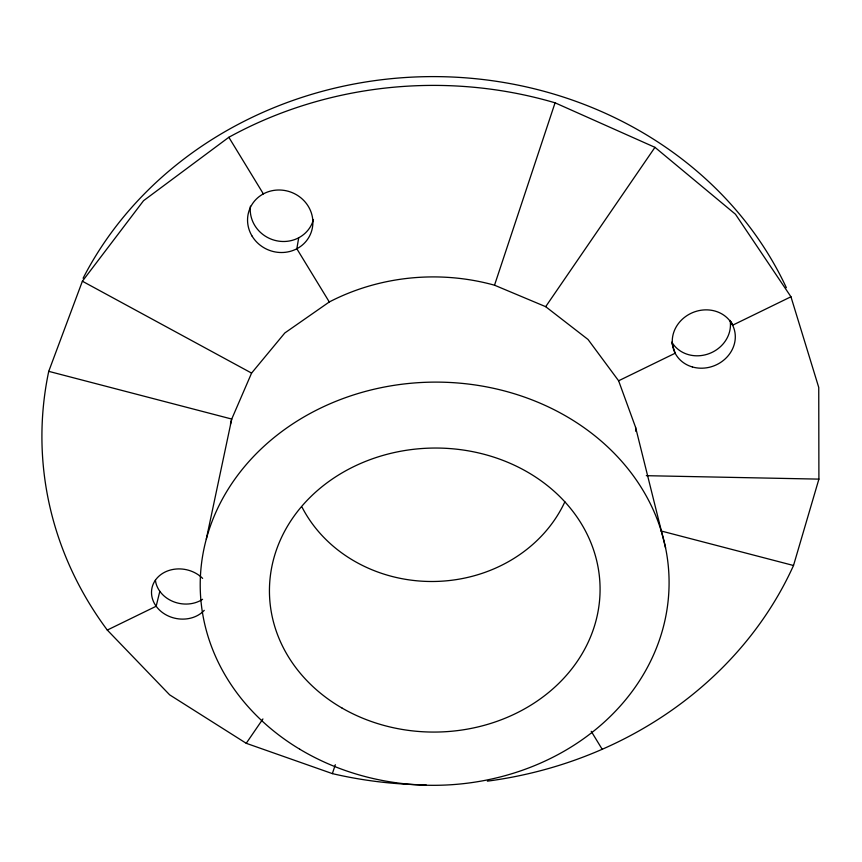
<?xml version="1.0" encoding="UTF-8"?>
<svg xmlns="http://www.w3.org/2000/svg" width="862" height="862" viewBox="0 0 862 862"><rect width="100%" height="100%" fill="white"/><g stroke="black" fill="none" stroke-linecap="round" stroke-linejoin="round"><path stroke-width="1.29" d="M298.705 237.783L296.84 248.762L329.295 301.969A206.46 184.349 -1 0 1 494.519 285.203L545.678 306.678L588.035 339.477L618.614 380.788L635.574 427.304L665.572 547.887M206.298 539.116L231.727 419.051L251.585 373.095L284.805 332.98L329.295 301.969M159.826 591.31L156.162 606.245L107.297 630.068A390.152 349.735 -1 0 1 48.735 371.35L82.386 281.227L143.534 200.706L228.839 137.284A390.152 349.735 -1 0 1 555.063 102.815L654.958 147.337L735.458 214.239L790.95 296.776L818.749 387.469L818.9 479.121L793.514 565.494A390.152 349.735 -1 0 1 487.375 781.155M107.297 630.068L169.663 694.858L246.23 743.303L332.366 773.613L335.318 764.723M494.519 285.203L555.063 102.815M246.23 743.303L262.932 718.94M545.678 306.678L654.958 147.337M618.614 380.788L675.161 353.226L672.026 343.442M790.95 296.776L732.603 325.222L731.148 321.655M646.306 475.684L818.9 479.121M48.735 371.35L231.727 419.051A206.46 184.349 -1 0 0 230.445 424.179M660.917 530.927L793.514 565.494M82.386 281.227L251.585 373.095M228.839 137.284L263.363 193.896M591.224 731.31L602.193 749.283M635.574 427.304L635.8 431.323M83.097 278.243A384.366 345.899 -1 0 1 438.984 76.643A384.366 345.899 -1 0 1 786.349 287.692M730.082 320.395A31.485 28.349 -22.6 0 1 709.07 353.646A31.485 28.349 -22.6 0 1 671.832 342.074M313.456 219.573A32.368 30.623 21.3 0 1 276.53 240.757A32.368 30.623 21.3 0 1 250.411 206.147M564.869 501.813A143.491 128.546 -1 0 1 435.127 581.462A143.491 128.546 -1 0 1 302.077 507.244M202.581 599.316A29.071 24.696 11.1 0 1 173.165 601.568A29.071 24.696 11.1 0 1 155.397 580.148M426.076 784.862A390.152 349.735 -1 0 1 332.366 773.613M204.262 610.35A29.491 24.933 10.9 0 1 161.722 611.998A29.491 24.933 10.9 0 1 159.858 575.374A29.491 24.933 10.9 0 1 202.635 578.402M299.771 749.218A234.442 201.589 -1 0 0 668.147 600.642A234.442 201.589 -1 0 0 336.018 401.272A234.442 201.589 -1 0 0 299.771 749.218M252.049 236.048A32.885 31.021 20.5 0 0 308.618 237.729A32.885 31.021 20.5 0 0 279.988 190.017A32.885 31.021 20.5 0 0 252.049 236.048M692.423 366.964A31.969 28.683 -22.2 0 0 734.93 332.366A31.969 28.683 -22.2 0 0 684.008 317.766A31.969 28.683 -22.2 0 0 692.423 366.964M342.149 708.122A165.332 142.014 -1 0 0 599.661 599.381A165.332 142.014 -1 0 0 362.46 462.668A165.332 142.014 -1 0 0 342.149 708.122"/></g></svg>
